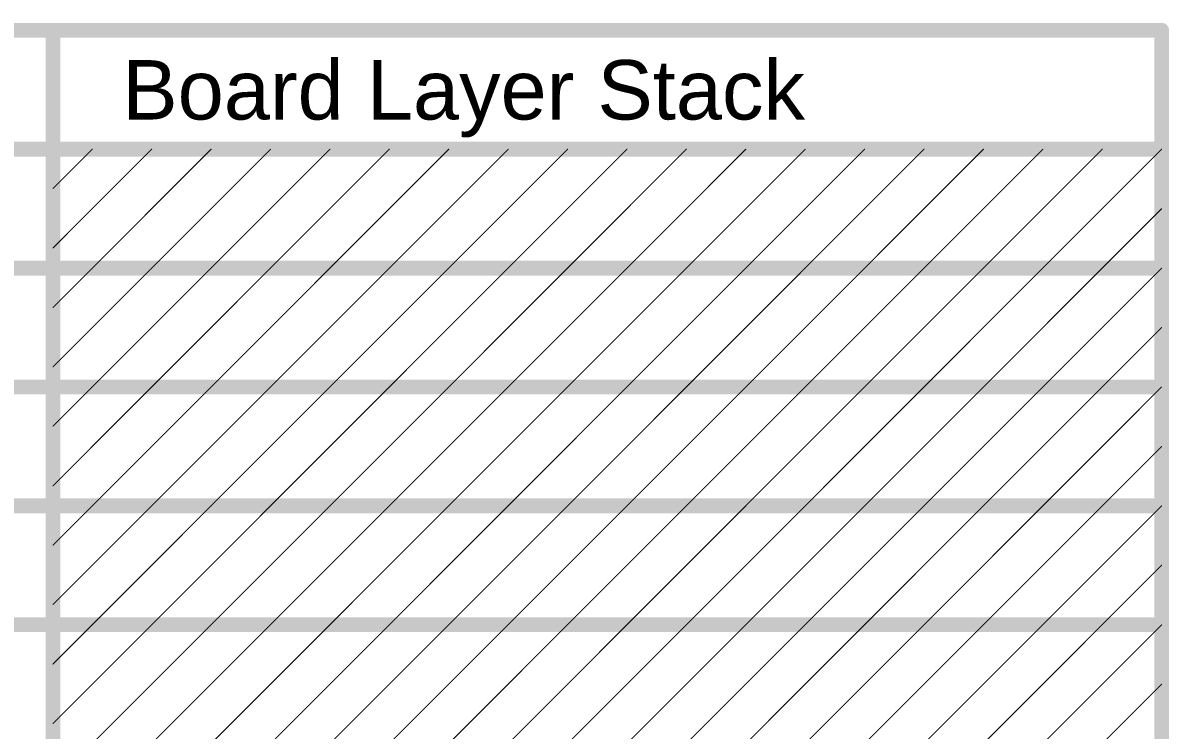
# Model space of a CAD drawing. Header units: inches. Extents: x -10 to 344, y -7 to 75.
# Drawn here: x 159.54 to 188.94, y 57.07 to 75.2 of the extents above; entities that cross this region are included whole.
import ezdxf

# ---------------------------------------------------------------- set-up
doc = ezdxf.new("R2010")
doc.units = ezdxf.units.IN
doc.layers.add('Dimensions', color=6, linetype='Continuous')
doc.styles.add('Arial', font='', dxfattribs={"height": 0.2})
doc.styles.get('Arial').set_extended_font_data('Arial')

msp = doc.modelspace()

# ---------------------------------------------------------------- linework, layer by layer
at = {"layer": 'Dimensions'}
for points in [[(73.462, 75.006, 0.381, 0.381, 0), (188.747, 75.006, 0.381, 0.381, 0)], [(160.307, 38.43, 0.381, 0.381, 0), (160.307, 75.006, 0.381, 0.381, 0)], [(188.747, 38.43, 0.381, 0.381, 0), (188.747, 75.006, 0.381, 0.381, 0)], [(73.462, 71.958, 0.381, 0.381, 0), (188.747, 71.958, 0.381, 0.381, 0)], [(160.307, 69.426, 0.0254, 0.0254, 0), (162.839, 71.958, 0.0254, 0.0254, 0)], [(160.307, 70.95, 0.0254, 0.0254, 0), (161.315, 71.958, 0.0254, 0.0254, 0)], [(161.315, 68.91, 0.0254, 0.0254, 0), (164.363, 71.958, 0.0254, 0.0254, 0)], [(162.839, 68.91, 0.0254, 0.0254, 0), (165.887, 71.958, 0.0254, 0.0254, 0)], [(164.363, 68.91, 0.0254, 0.0254, 0), (167.411, 71.958, 0.0254, 0.0254, 0)], [(165.887, 68.91, 0.0254, 0.0254, 0), (168.935, 71.958, 0.0254, 0.0254, 0)], [(167.411, 68.91, 0.0254, 0.0254, 0), (170.459, 71.958, 0.0254, 0.0254, 0)], [(168.935, 68.91, 0.0254, 0.0254, 0), (171.983, 71.958, 0.0254, 0.0254, 0)], [(170.459, 68.91, 0.0254, 0.0254, 0), (173.507, 71.958, 0.0254, 0.0254, 0)], [(171.983, 68.91, 0.0254, 0.0254, 0), (175.031, 71.958, 0.0254, 0.0254, 0)], [(173.507, 68.91, 0.0254, 0.0254, 0), (176.555, 71.958, 0.0254, 0.0254, 0)], [(175.031, 68.91, 0.0254, 0.0254, 0), (178.079, 71.958, 0.0254, 0.0254, 0)], [(176.555, 68.91, 0.0254, 0.0254, 0), (179.603, 71.958, 0.0254, 0.0254, 0)], [(178.079, 68.91, 0.0254, 0.0254, 0), (181.127, 71.958, 0.0254, 0.0254, 0)], [(179.603, 68.91, 0.0254, 0.0254, 0), (182.651, 71.958, 0.0254, 0.0254, 0)], [(181.127, 68.91, 0.0254, 0.0254, 0), (184.175, 71.958, 0.0254, 0.0254, 0)], [(182.651, 68.91, 0.0254, 0.0254, 0), (185.699, 71.958, 0.0254, 0.0254, 0)], [(184.175, 68.91, 0.0254, 0.0254, 0), (187.223, 71.958, 0.0254, 0.0254, 0)], [(185.699, 68.91, 0.0254, 0.0254, 0), (188.747, 71.958, 0.0254, 0.0254, 0)], [(187.223, 68.91, 0.0254, 0.0254, 0), (188.747, 70.434, 0.0254, 0.0254, 0)], [(145.833, 68.91, 0.381, 0.381, 0), (160.307, 68.91, 0.381, 0.381, 0)], [(160.307, 68.91, 0.381, 0.381, 0), (188.747, 68.91, 0.381, 0.381, 0)], [(160.307, 66.378, 0.0254, 0.0254, 0), (162.839, 68.91, 0.0254, 0.0254, 0)], [(160.307, 67.902, 0.0254, 0.0254, 0), (161.315, 68.91, 0.0254, 0.0254, 0)], [(161.315, 65.862, 0.0254, 0.0254, 0), (164.363, 68.91, 0.0254, 0.0254, 0)], [(162.839, 65.862, 0.0254, 0.0254, 0), (165.887, 68.91, 0.0254, 0.0254, 0)], [(164.363, 65.862, 0.0254, 0.0254, 0), (167.411, 68.91, 0.0254, 0.0254, 0)], [(165.887, 65.862, 0.0254, 0.0254, 0), (168.935, 68.91, 0.0254, 0.0254, 0)], [(167.411, 65.862, 0.0254, 0.0254, 0), (170.459, 68.91, 0.0254, 0.0254, 0)], [(168.935, 65.862, 0.0254, 0.0254, 0), (171.983, 68.91, 0.0254, 0.0254, 0)], [(170.459, 65.862, 0.0254, 0.0254, 0), (173.507, 68.91, 0.0254, 0.0254, 0)], [(171.983, 65.862, 0.0254, 0.0254, 0), (175.031, 68.91, 0.0254, 0.0254, 0)], [(173.507, 65.862, 0.0254, 0.0254, 0), (176.555, 68.91, 0.0254, 0.0254, 0)], [(175.031, 65.862, 0.0254, 0.0254, 0), (178.079, 68.91, 0.0254, 0.0254, 0)], [(176.555, 65.862, 0.0254, 0.0254, 0), (179.603, 68.91, 0.0254, 0.0254, 0)], [(178.079, 65.862, 0.0254, 0.0254, 0), (181.127, 68.91, 0.0254, 0.0254, 0)], [(179.603, 65.862, 0.0254, 0.0254, 0), (182.651, 68.91, 0.0254, 0.0254, 0)], [(181.127, 65.862, 0.0254, 0.0254, 0), (184.175, 68.91, 0.0254, 0.0254, 0)], [(182.651, 65.862, 0.0254, 0.0254, 0), (185.699, 68.91, 0.0254, 0.0254, 0)], [(184.175, 65.862, 0.0254, 0.0254, 0), (187.223, 68.91, 0.0254, 0.0254, 0)], [(185.699, 65.862, 0.0254, 0.0254, 0), (188.747, 68.91, 0.0254, 0.0254, 0)], [(187.223, 65.862, 0.0254, 0.0254, 0), (188.747, 67.386, 0.0254, 0.0254, 0)], [(145.833, 65.862, 0.381, 0.381, 0), (160.307, 65.862, 0.381, 0.381, 0)], [(160.307, 65.862, 0.381, 0.381, 0), (188.747, 65.862, 0.381, 0.381, 0)], [(160.307, 63.33, 0.0254, 0.0254, 0), (162.839, 65.862, 0.0254, 0.0254, 0)], [(160.307, 64.854, 0.0254, 0.0254, 0), (161.315, 65.862, 0.0254, 0.0254, 0)], [(161.315, 62.814, 0.0254, 0.0254, 0), (164.363, 65.862, 0.0254, 0.0254, 0)], [(162.839, 62.814, 0.0254, 0.0254, 0), (165.887, 65.862, 0.0254, 0.0254, 0)], [(164.363, 62.814, 0.0254, 0.0254, 0), (167.411, 65.862, 0.0254, 0.0254, 0)], [(165.887, 62.814, 0.0254, 0.0254, 0), (168.935, 65.862, 0.0254, 0.0254, 0)], [(167.411, 62.814, 0.0254, 0.0254, 0), (170.459, 65.862, 0.0254, 0.0254, 0)], [(168.935, 62.814, 0.0254, 0.0254, 0), (171.983, 65.862, 0.0254, 0.0254, 0)], [(170.459, 62.814, 0.0254, 0.0254, 0), (173.507, 65.862, 0.0254, 0.0254, 0)], [(171.983, 62.814, 0.0254, 0.0254, 0), (175.031, 65.862, 0.0254, 0.0254, 0)], [(173.507, 62.814, 0.0254, 0.0254, 0), (176.555, 65.862, 0.0254, 0.0254, 0)], [(175.031, 62.814, 0.0254, 0.0254, 0), (178.079, 65.862, 0.0254, 0.0254, 0)], [(176.555, 62.814, 0.0254, 0.0254, 0), (179.603, 65.862, 0.0254, 0.0254, 0)], [(178.079, 62.814, 0.0254, 0.0254, 0), (181.127, 65.862, 0.0254, 0.0254, 0)], [(179.603, 62.814, 0.0254, 0.0254, 0), (182.651, 65.862, 0.0254, 0.0254, 0)], [(181.127, 62.814, 0.0254, 0.0254, 0), (184.175, 65.862, 0.0254, 0.0254, 0)], [(182.651, 62.814, 0.0254, 0.0254, 0), (185.699, 65.862, 0.0254, 0.0254, 0)], [(184.175, 62.814, 0.0254, 0.0254, 0), (187.223, 65.862, 0.0254, 0.0254, 0)], [(185.699, 62.814, 0.0254, 0.0254, 0), (188.747, 65.862, 0.0254, 0.0254, 0)], [(187.223, 62.814, 0.0254, 0.0254, 0), (188.747, 64.338, 0.0254, 0.0254, 0)], [(145.833, 62.814, 0.381, 0.381, 0), (160.307, 62.814, 0.381, 0.381, 0)], [(160.307, 62.814, 0.381, 0.381, 0), (188.747, 62.814, 0.381, 0.381, 0)], [(160.307, 60.282, 0.0254, 0.0254, 0), (162.839, 62.814, 0.0254, 0.0254, 0)], [(160.307, 61.806, 0.0254, 0.0254, 0), (161.315, 62.814, 0.0254, 0.0254, 0)], [(161.315, 59.766, 0.0254, 0.0254, 0), (164.363, 62.814, 0.0254, 0.0254, 0)], [(162.839, 59.766, 0.0254, 0.0254, 0), (165.887, 62.814, 0.0254, 0.0254, 0)], [(164.363, 59.766, 0.0254, 0.0254, 0), (167.411, 62.814, 0.0254, 0.0254, 0)], [(165.887, 59.766, 0.0254, 0.0254, 0), (168.935, 62.814, 0.0254, 0.0254, 0)], [(167.411, 59.766, 0.0254, 0.0254, 0), (170.459, 62.814, 0.0254, 0.0254, 0)], [(168.935, 59.766, 0.0254, 0.0254, 0), (171.983, 62.814, 0.0254, 0.0254, 0)], [(170.459, 59.766, 0.0254, 0.0254, 0), (173.507, 62.814, 0.0254, 0.0254, 0)], [(171.983, 59.766, 0.0254, 0.0254, 0), (175.031, 62.814, 0.0254, 0.0254, 0)], [(173.507, 59.766, 0.0254, 0.0254, 0), (176.555, 62.814, 0.0254, 0.0254, 0)], [(175.031, 59.766, 0.0254, 0.0254, 0), (178.079, 62.814, 0.0254, 0.0254, 0)], [(176.555, 59.766, 0.0254, 0.0254, 0), (179.603, 62.814, 0.0254, 0.0254, 0)], [(178.079, 59.766, 0.0254, 0.0254, 0), (181.127, 62.814, 0.0254, 0.0254, 0)], [(179.603, 59.766, 0.0254, 0.0254, 0), (182.651, 62.814, 0.0254, 0.0254, 0)], [(181.127, 59.766, 0.0254, 0.0254, 0), (184.175, 62.814, 0.0254, 0.0254, 0)], [(182.651, 59.766, 0.0254, 0.0254, 0), (185.699, 62.814, 0.0254, 0.0254, 0)], [(184.175, 59.766, 0.0254, 0.0254, 0), (187.223, 62.814, 0.0254, 0.0254, 0)], [(185.699, 59.766, 0.0254, 0.0254, 0), (188.747, 62.814, 0.0254, 0.0254, 0)], [(187.223, 59.766, 0.0254, 0.0254, 0), (188.747, 61.29, 0.0254, 0.0254, 0)], [(145.833, 59.766, 0.381, 0.381, 0), (160.307, 59.766, 0.381, 0.381, 0)], [(160.307, 59.766, 0.381, 0.381, 0), (188.747, 59.766, 0.381, 0.381, 0)], [(160.307, 57.234, 0.0254, 0.0254, 0), (162.839, 59.766, 0.0254, 0.0254, 0)], [(160.307, 58.758, 0.0254, 0.0254, 0), (161.315, 59.766, 0.0254, 0.0254, 0)], [(161.315, 56.718, 0.0254, 0.0254, 0), (164.363, 59.766, 0.0254, 0.0254, 0)], [(162.839, 56.718, 0.0254, 0.0254, 0), (165.887, 59.766, 0.0254, 0.0254, 0)], [(164.363, 56.718, 0.0254, 0.0254, 0), (167.411, 59.766, 0.0254, 0.0254, 0)], [(165.887, 56.718, 0.0254, 0.0254, 0), (168.935, 59.766, 0.0254, 0.0254, 0)], [(167.411, 56.718, 0.0254, 0.0254, 0), (170.459, 59.766, 0.0254, 0.0254, 0)], [(168.935, 56.718, 0.0254, 0.0254, 0), (171.983, 59.766, 0.0254, 0.0254, 0)], [(170.459, 56.718, 0.0254, 0.0254, 0), (173.507, 59.766, 0.0254, 0.0254, 0)], [(171.983, 56.718, 0.0254, 0.0254, 0), (175.031, 59.766, 0.0254, 0.0254, 0)], [(173.507, 56.718, 0.0254, 0.0254, 0), (176.555, 59.766, 0.0254, 0.0254, 0)], [(175.031, 56.718, 0.0254, 0.0254, 0), (178.079, 59.766, 0.0254, 0.0254, 0)], [(176.555, 56.718, 0.0254, 0.0254, 0), (179.603, 59.766, 0.0254, 0.0254, 0)], [(178.079, 56.718, 0.0254, 0.0254, 0), (181.127, 59.766, 0.0254, 0.0254, 0)], [(179.603, 56.718, 0.0254, 0.0254, 0), (182.651, 59.766, 0.0254, 0.0254, 0)], [(181.127, 56.718, 0.0254, 0.0254, 0), (184.175, 59.766, 0.0254, 0.0254, 0)], [(182.651, 56.718, 0.0254, 0.0254, 0), (185.699, 59.766, 0.0254, 0.0254, 0)], [(184.175, 56.718, 0.0254, 0.0254, 0), (187.223, 59.766, 0.0254, 0.0254, 0)], [(185.699, 56.718, 0.0254, 0.0254, 0), (188.747, 59.766, 0.0254, 0.0254, 0)], [(187.223, 56.718, 0.0254, 0.0254, 0), (188.747, 58.242, 0.0254, 0.0254, 0)]]:
    msp.add_lwpolyline(points, format="xyseb", dxfattribs=at)
for points in [[(160.212, 75.006, 0.191, 0.191, 1), (160.403, 75.006, 0.191, 0.191, 1)], [(188.652, 75.006, 0.191, 0.191, 1), (188.843, 75.006, 0.191, 0.191, 1)], [(188.652, 75.006, 0.191, 0.191, 1), (188.843, 75.006, 0.191, 0.191, 1)], [(188.652, 71.958, 0.191, 0.191, 1), (188.843, 71.958, 0.191, 0.191, 1)], [(161.309, 71.958, 0.0127, 0.0127, 1), (161.322, 71.958, 0.0127, 0.0127, 1)], [(162.833, 71.958, 0.0127, 0.0127, 1), (162.846, 71.958, 0.0127, 0.0127, 1)], [(164.357, 71.958, 0.0127, 0.0127, 1), (164.37, 71.958, 0.0127, 0.0127, 1)], [(165.881, 71.958, 0.0127, 0.0127, 1), (165.894, 71.958, 0.0127, 0.0127, 1)], [(167.405, 71.958, 0.0127, 0.0127, 1), (167.418, 71.958, 0.0127, 0.0127, 1)], [(168.929, 71.958, 0.0127, 0.0127, 1), (168.942, 71.958, 0.0127, 0.0127, 1)], [(170.453, 71.958, 0.0127, 0.0127, 1), (170.466, 71.958, 0.0127, 0.0127, 1)], [(171.977, 71.958, 0.0127, 0.0127, 1), (171.99, 71.958, 0.0127, 0.0127, 1)], [(173.501, 71.958, 0.0127, 0.0127, 1), (173.514, 71.958, 0.0127, 0.0127, 1)], [(175.025, 71.958, 0.0127, 0.0127, 1), (175.038, 71.958, 0.0127, 0.0127, 1)], [(176.549, 71.958, 0.0127, 0.0127, 1), (176.562, 71.958, 0.0127, 0.0127, 1)], [(178.073, 71.958, 0.0127, 0.0127, 1), (178.086, 71.958, 0.0127, 0.0127, 1)], [(179.597, 71.958, 0.0127, 0.0127, 1), (179.61, 71.958, 0.0127, 0.0127, 1)], [(181.121, 71.958, 0.0127, 0.0127, 1), (181.134, 71.958, 0.0127, 0.0127, 1)], [(182.645, 71.958, 0.0127, 0.0127, 1), (182.658, 71.958, 0.0127, 0.0127, 1)], [(184.169, 71.958, 0.0127, 0.0127, 1), (184.182, 71.958, 0.0127, 0.0127, 1)], [(185.693, 71.958, 0.0127, 0.0127, 1), (185.706, 71.958, 0.0127, 0.0127, 1)], [(187.217, 71.958, 0.0127, 0.0127, 1), (187.23, 71.958, 0.0127, 0.0127, 1)], [(188.741, 71.958, 0.0127, 0.0127, 1), (188.754, 71.958, 0.0127, 0.0127, 1)], [(160.301, 70.95, 0.0127, 0.0127, 1), (160.314, 70.95, 0.0127, 0.0127, 1)], [(188.741, 70.434, 0.0127, 0.0127, 1), (188.754, 70.434, 0.0127, 0.0127, 1)], [(160.301, 69.426, 0.0127, 0.0127, 1), (160.314, 69.426, 0.0127, 0.0127, 1)], [(160.212, 68.91, 0.191, 0.191, 1), (160.403, 68.91, 0.191, 0.191, 1)], [(160.212, 68.91, 0.191, 0.191, 1), (160.403, 68.91, 0.191, 0.191, 1)], [(188.652, 68.91, 0.191, 0.191, 1), (188.843, 68.91, 0.191, 0.191, 1)], [(161.309, 68.91, 0.0127, 0.0127, 1), (161.322, 68.91, 0.0127, 0.0127, 1)], [(161.309, 68.91, 0.0127, 0.0127, 1), (161.322, 68.91, 0.0127, 0.0127, 1)], [(162.833, 68.91, 0.0127, 0.0127, 1), (162.846, 68.91, 0.0127, 0.0127, 1)], [(162.833, 68.91, 0.0127, 0.0127, 1), (162.846, 68.91, 0.0127, 0.0127, 1)], [(164.357, 68.91, 0.0127, 0.0127, 1), (164.37, 68.91, 0.0127, 0.0127, 1)], [(164.357, 68.91, 0.0127, 0.0127, 1), (164.37, 68.91, 0.0127, 0.0127, 1)], [(165.881, 68.91, 0.0127, 0.0127, 1), (165.894, 68.91, 0.0127, 0.0127, 1)], [(165.881, 68.91, 0.0127, 0.0127, 1), (165.894, 68.91, 0.0127, 0.0127, 1)], [(167.405, 68.91, 0.0127, 0.0127, 1), (167.418, 68.91, 0.0127, 0.0127, 1)], [(167.405, 68.91, 0.0127, 0.0127, 1), (167.418, 68.91, 0.0127, 0.0127, 1)], [(168.929, 68.91, 0.0127, 0.0127, 1), (168.942, 68.91, 0.0127, 0.0127, 1)], [(168.929, 68.91, 0.0127, 0.0127, 1), (168.942, 68.91, 0.0127, 0.0127, 1)], [(170.453, 68.91, 0.0127, 0.0127, 1), (170.466, 68.91, 0.0127, 0.0127, 1)], [(170.453, 68.91, 0.0127, 0.0127, 1), (170.466, 68.91, 0.0127, 0.0127, 1)], [(171.977, 68.91, 0.0127, 0.0127, 1), (171.99, 68.91, 0.0127, 0.0127, 1)], [(171.977, 68.91, 0.0127, 0.0127, 1), (171.99, 68.91, 0.0127, 0.0127, 1)], [(173.501, 68.91, 0.0127, 0.0127, 1), (173.514, 68.91, 0.0127, 0.0127, 1)], [(173.501, 68.91, 0.0127, 0.0127, 1), (173.514, 68.91, 0.0127, 0.0127, 1)], [(175.025, 68.91, 0.0127, 0.0127, 1), (175.038, 68.91, 0.0127, 0.0127, 1)], [(175.025, 68.91, 0.0127, 0.0127, 1), (175.038, 68.91, 0.0127, 0.0127, 1)], [(176.549, 68.91, 0.0127, 0.0127, 1), (176.562, 68.91, 0.0127, 0.0127, 1)], [(176.549, 68.91, 0.0127, 0.0127, 1), (176.562, 68.91, 0.0127, 0.0127, 1)], [(178.073, 68.91, 0.0127, 0.0127, 1), (178.086, 68.91, 0.0127, 0.0127, 1)], [(178.073, 68.91, 0.0127, 0.0127, 1), (178.086, 68.91, 0.0127, 0.0127, 1)], [(179.597, 68.91, 0.0127, 0.0127, 1), (179.61, 68.91, 0.0127, 0.0127, 1)], [(179.597, 68.91, 0.0127, 0.0127, 1), (179.61, 68.91, 0.0127, 0.0127, 1)], [(181.121, 68.91, 0.0127, 0.0127, 1), (181.134, 68.91, 0.0127, 0.0127, 1)], [(181.121, 68.91, 0.0127, 0.0127, 1), (181.134, 68.91, 0.0127, 0.0127, 1)], [(182.645, 68.91, 0.0127, 0.0127, 1), (182.658, 68.91, 0.0127, 0.0127, 1)], [(182.645, 68.91, 0.0127, 0.0127, 1), (182.658, 68.91, 0.0127, 0.0127, 1)], [(184.169, 68.91, 0.0127, 0.0127, 1), (184.182, 68.91, 0.0127, 0.0127, 1)], [(184.169, 68.91, 0.0127, 0.0127, 1), (184.182, 68.91, 0.0127, 0.0127, 1)], [(185.693, 68.91, 0.0127, 0.0127, 1), (185.706, 68.91, 0.0127, 0.0127, 1)], [(185.693, 68.91, 0.0127, 0.0127, 1), (185.706, 68.91, 0.0127, 0.0127, 1)], [(187.217, 68.91, 0.0127, 0.0127, 1), (187.23, 68.91, 0.0127, 0.0127, 1)], [(187.217, 68.91, 0.0127, 0.0127, 1), (187.23, 68.91, 0.0127, 0.0127, 1)], [(188.741, 68.91, 0.0127, 0.0127, 1), (188.754, 68.91, 0.0127, 0.0127, 1)], [(160.301, 67.902, 0.0127, 0.0127, 1), (160.314, 67.902, 0.0127, 0.0127, 1)], [(188.741, 67.386, 0.0127, 0.0127, 1), (188.754, 67.386, 0.0127, 0.0127, 1)], [(160.301, 66.378, 0.0127, 0.0127, 1), (160.314, 66.378, 0.0127, 0.0127, 1)], [(160.212, 65.862, 0.191, 0.191, 1), (160.403, 65.862, 0.191, 0.191, 1)], [(160.212, 65.862, 0.191, 0.191, 1), (160.403, 65.862, 0.191, 0.191, 1)], [(161.309, 65.862, 0.0127, 0.0127, 1), (161.322, 65.862, 0.0127, 0.0127, 1)], [(161.309, 65.862, 0.0127, 0.0127, 1), (161.322, 65.862, 0.0127, 0.0127, 1)], [(162.833, 65.862, 0.0127, 0.0127, 1), (162.846, 65.862, 0.0127, 0.0127, 1)], [(162.833, 65.862, 0.0127, 0.0127, 1), (162.846, 65.862, 0.0127, 0.0127, 1)], [(164.357, 65.862, 0.0127, 0.0127, 1), (164.37, 65.862, 0.0127, 0.0127, 1)], [(164.357, 65.862, 0.0127, 0.0127, 1), (164.37, 65.862, 0.0127, 0.0127, 1)], [(165.881, 65.862, 0.0127, 0.0127, 1), (165.894, 65.862, 0.0127, 0.0127, 1)], [(165.881, 65.862, 0.0127, 0.0127, 1), (165.894, 65.862, 0.0127, 0.0127, 1)], [(167.405, 65.862, 0.0127, 0.0127, 1), (167.418, 65.862, 0.0127, 0.0127, 1)], [(167.405, 65.862, 0.0127, 0.0127, 1), (167.418, 65.862, 0.0127, 0.0127, 1)], [(168.929, 65.862, 0.0127, 0.0127, 1), (168.942, 65.862, 0.0127, 0.0127, 1)], [(168.929, 65.862, 0.0127, 0.0127, 1), (168.942, 65.862, 0.0127, 0.0127, 1)], [(170.453, 65.862, 0.0127, 0.0127, 1), (170.466, 65.862, 0.0127, 0.0127, 1)], [(170.453, 65.862, 0.0127, 0.0127, 1), (170.466, 65.862, 0.0127, 0.0127, 1)], [(171.977, 65.862, 0.0127, 0.0127, 1), (171.99, 65.862, 0.0127, 0.0127, 1)], [(171.977, 65.862, 0.0127, 0.0127, 1), (171.99, 65.862, 0.0127, 0.0127, 1)], [(173.501, 65.862, 0.0127, 0.0127, 1), (173.514, 65.862, 0.0127, 0.0127, 1)], [(173.501, 65.862, 0.0127, 0.0127, 1), (173.514, 65.862, 0.0127, 0.0127, 1)], [(175.025, 65.862, 0.0127, 0.0127, 1), (175.038, 65.862, 0.0127, 0.0127, 1)], [(175.025, 65.862, 0.0127, 0.0127, 1), (175.038, 65.862, 0.0127, 0.0127, 1)], [(176.549, 65.862, 0.0127, 0.0127, 1), (176.562, 65.862, 0.0127, 0.0127, 1)], [(176.549, 65.862, 0.0127, 0.0127, 1), (176.562, 65.862, 0.0127, 0.0127, 1)], [(178.073, 65.862, 0.0127, 0.0127, 1), (178.086, 65.862, 0.0127, 0.0127, 1)], [(178.073, 65.862, 0.0127, 0.0127, 1), (178.086, 65.862, 0.0127, 0.0127, 1)], [(179.597, 65.862, 0.0127, 0.0127, 1), (179.61, 65.862, 0.0127, 0.0127, 1)], [(179.597, 65.862, 0.0127, 0.0127, 1), (179.61, 65.862, 0.0127, 0.0127, 1)], [(181.121, 65.862, 0.0127, 0.0127, 1), (181.134, 65.862, 0.0127, 0.0127, 1)], [(181.121, 65.862, 0.0127, 0.0127, 1), (181.134, 65.862, 0.0127, 0.0127, 1)], [(182.645, 65.862, 0.0127, 0.0127, 1), (182.658, 65.862, 0.0127, 0.0127, 1)], [(182.645, 65.862, 0.0127, 0.0127, 1), (182.658, 65.862, 0.0127, 0.0127, 1)], [(184.169, 65.862, 0.0127, 0.0127, 1), (184.182, 65.862, 0.0127, 0.0127, 1)], [(184.169, 65.862, 0.0127, 0.0127, 1), (184.182, 65.862, 0.0127, 0.0127, 1)], [(185.693, 65.862, 0.0127, 0.0127, 1), (185.706, 65.862, 0.0127, 0.0127, 1)], [(185.693, 65.862, 0.0127, 0.0127, 1), (185.706, 65.862, 0.0127, 0.0127, 1)], [(187.217, 65.862, 0.0127, 0.0127, 1), (187.23, 65.862, 0.0127, 0.0127, 1)], [(187.217, 65.862, 0.0127, 0.0127, 1), (187.23, 65.862, 0.0127, 0.0127, 1)], [(188.652, 65.862, 0.191, 0.191, 1), (188.843, 65.862, 0.191, 0.191, 1)], [(188.741, 65.862, 0.0127, 0.0127, 1), (188.754, 65.862, 0.0127, 0.0127, 1)], [(160.301, 64.854, 0.0127, 0.0127, 1), (160.314, 64.854, 0.0127, 0.0127, 1)], [(188.741, 64.338, 0.0127, 0.0127, 1), (188.754, 64.338, 0.0127, 0.0127, 1)], [(160.301, 63.33, 0.0127, 0.0127, 1), (160.314, 63.33, 0.0127, 0.0127, 1)], [(160.212, 62.814, 0.191, 0.191, 1), (160.403, 62.814, 0.191, 0.191, 1)], [(160.212, 62.814, 0.191, 0.191, 1), (160.403, 62.814, 0.191, 0.191, 1)], [(188.652, 62.814, 0.191, 0.191, 1), (188.843, 62.814, 0.191, 0.191, 1)], [(161.309, 62.814, 0.0127, 0.0127, 1), (161.322, 62.814, 0.0127, 0.0127, 1)], [(161.309, 62.814, 0.0127, 0.0127, 1), (161.322, 62.814, 0.0127, 0.0127, 1)], [(162.833, 62.814, 0.0127, 0.0127, 1), (162.846, 62.814, 0.0127, 0.0127, 1)], [(162.833, 62.814, 0.0127, 0.0127, 1), (162.846, 62.814, 0.0127, 0.0127, 1)], [(164.357, 62.814, 0.0127, 0.0127, 1), (164.37, 62.814, 0.0127, 0.0127, 1)], [(164.357, 62.814, 0.0127, 0.0127, 1), (164.37, 62.814, 0.0127, 0.0127, 1)], [(165.881, 62.814, 0.0127, 0.0127, 1), (165.894, 62.814, 0.0127, 0.0127, 1)], [(165.881, 62.814, 0.0127, 0.0127, 1), (165.894, 62.814, 0.0127, 0.0127, 1)], [(167.405, 62.814, 0.0127, 0.0127, 1), (167.418, 62.814, 0.0127, 0.0127, 1)], [(167.405, 62.814, 0.0127, 0.0127, 1), (167.418, 62.814, 0.0127, 0.0127, 1)], [(168.929, 62.814, 0.0127, 0.0127, 1), (168.942, 62.814, 0.0127, 0.0127, 1)], [(168.929, 62.814, 0.0127, 0.0127, 1), (168.942, 62.814, 0.0127, 0.0127, 1)], [(170.453, 62.814, 0.0127, 0.0127, 1), (170.466, 62.814, 0.0127, 0.0127, 1)], [(170.453, 62.814, 0.0127, 0.0127, 1), (170.466, 62.814, 0.0127, 0.0127, 1)], [(171.977, 62.814, 0.0127, 0.0127, 1), (171.99, 62.814, 0.0127, 0.0127, 1)], [(171.977, 62.814, 0.0127, 0.0127, 1), (171.99, 62.814, 0.0127, 0.0127, 1)], [(173.501, 62.814, 0.0127, 0.0127, 1), (173.514, 62.814, 0.0127, 0.0127, 1)], [(173.501, 62.814, 0.0127, 0.0127, 1), (173.514, 62.814, 0.0127, 0.0127, 1)], [(175.025, 62.814, 0.0127, 0.0127, 1), (175.038, 62.814, 0.0127, 0.0127, 1)], [(175.025, 62.814, 0.0127, 0.0127, 1), (175.038, 62.814, 0.0127, 0.0127, 1)], [(176.549, 62.814, 0.0127, 0.0127, 1), (176.562, 62.814, 0.0127, 0.0127, 1)], [(176.549, 62.814, 0.0127, 0.0127, 1), (176.562, 62.814, 0.0127, 0.0127, 1)], [(178.073, 62.814, 0.0127, 0.0127, 1), (178.086, 62.814, 0.0127, 0.0127, 1)], [(178.073, 62.814, 0.0127, 0.0127, 1), (178.086, 62.814, 0.0127, 0.0127, 1)], [(179.597, 62.814, 0.0127, 0.0127, 1), (179.61, 62.814, 0.0127, 0.0127, 1)], [(179.597, 62.814, 0.0127, 0.0127, 1), (179.61, 62.814, 0.0127, 0.0127, 1)], [(181.121, 62.814, 0.0127, 0.0127, 1), (181.134, 62.814, 0.0127, 0.0127, 1)], [(181.121, 62.814, 0.0127, 0.0127, 1), (181.134, 62.814, 0.0127, 0.0127, 1)], [(182.645, 62.814, 0.0127, 0.0127, 1), (182.658, 62.814, 0.0127, 0.0127, 1)], [(182.645, 62.814, 0.0127, 0.0127, 1), (182.658, 62.814, 0.0127, 0.0127, 1)], [(184.169, 62.814, 0.0127, 0.0127, 1), (184.182, 62.814, 0.0127, 0.0127, 1)], [(184.169, 62.814, 0.0127, 0.0127, 1), (184.182, 62.814, 0.0127, 0.0127, 1)], [(185.693, 62.814, 0.0127, 0.0127, 1), (185.706, 62.814, 0.0127, 0.0127, 1)], [(185.693, 62.814, 0.0127, 0.0127, 1), (185.706, 62.814, 0.0127, 0.0127, 1)], [(187.217, 62.814, 0.0127, 0.0127, 1), (187.23, 62.814, 0.0127, 0.0127, 1)], [(187.217, 62.814, 0.0127, 0.0127, 1), (187.23, 62.814, 0.0127, 0.0127, 1)], [(188.741, 62.814, 0.0127, 0.0127, 1), (188.754, 62.814, 0.0127, 0.0127, 1)], [(160.301, 61.806, 0.0127, 0.0127, 1), (160.314, 61.806, 0.0127, 0.0127, 1)], [(188.741, 61.29, 0.0127, 0.0127, 1), (188.754, 61.29, 0.0127, 0.0127, 1)], [(160.301, 60.282, 0.0127, 0.0127, 1), (160.314, 60.282, 0.0127, 0.0127, 1)], [(160.212, 59.766, 0.191, 0.191, 1), (160.403, 59.766, 0.191, 0.191, 1)], [(160.212, 59.766, 0.191, 0.191, 1), (160.403, 59.766, 0.191, 0.191, 1)], [(161.309, 59.766, 0.0127, 0.0127, 1), (161.322, 59.766, 0.0127, 0.0127, 1)], [(161.309, 59.766, 0.0127, 0.0127, 1), (161.322, 59.766, 0.0127, 0.0127, 1)], [(162.833, 59.766, 0.0127, 0.0127, 1), (162.846, 59.766, 0.0127, 0.0127, 1)], [(162.833, 59.766, 0.0127, 0.0127, 1), (162.846, 59.766, 0.0127, 0.0127, 1)], [(164.357, 59.766, 0.0127, 0.0127, 1), (164.37, 59.766, 0.0127, 0.0127, 1)], [(164.357, 59.766, 0.0127, 0.0127, 1), (164.37, 59.766, 0.0127, 0.0127, 1)], [(165.881, 59.766, 0.0127, 0.0127, 1), (165.894, 59.766, 0.0127, 0.0127, 1)], [(165.881, 59.766, 0.0127, 0.0127, 1), (165.894, 59.766, 0.0127, 0.0127, 1)], [(167.405, 59.766, 0.0127, 0.0127, 1), (167.418, 59.766, 0.0127, 0.0127, 1)], [(167.405, 59.766, 0.0127, 0.0127, 1), (167.418, 59.766, 0.0127, 0.0127, 1)], [(168.929, 59.766, 0.0127, 0.0127, 1), (168.942, 59.766, 0.0127, 0.0127, 1)], [(168.929, 59.766, 0.0127, 0.0127, 1), (168.942, 59.766, 0.0127, 0.0127, 1)], [(170.453, 59.766, 0.0127, 0.0127, 1), (170.466, 59.766, 0.0127, 0.0127, 1)], [(170.453, 59.766, 0.0127, 0.0127, 1), (170.466, 59.766, 0.0127, 0.0127, 1)], [(171.977, 59.766, 0.0127, 0.0127, 1), (171.99, 59.766, 0.0127, 0.0127, 1)], [(171.977, 59.766, 0.0127, 0.0127, 1), (171.99, 59.766, 0.0127, 0.0127, 1)], [(173.501, 59.766, 0.0127, 0.0127, 1), (173.514, 59.766, 0.0127, 0.0127, 1)], [(173.501, 59.766, 0.0127, 0.0127, 1), (173.514, 59.766, 0.0127, 0.0127, 1)], [(175.025, 59.766, 0.0127, 0.0127, 1), (175.038, 59.766, 0.0127, 0.0127, 1)], [(175.025, 59.766, 0.0127, 0.0127, 1), (175.038, 59.766, 0.0127, 0.0127, 1)], [(176.549, 59.766, 0.0127, 0.0127, 1), (176.562, 59.766, 0.0127, 0.0127, 1)], [(176.549, 59.766, 0.0127, 0.0127, 1), (176.562, 59.766, 0.0127, 0.0127, 1)], [(178.073, 59.766, 0.0127, 0.0127, 1), (178.086, 59.766, 0.0127, 0.0127, 1)], [(178.073, 59.766, 0.0127, 0.0127, 1), (178.086, 59.766, 0.0127, 0.0127, 1)], [(179.597, 59.766, 0.0127, 0.0127, 1), (179.61, 59.766, 0.0127, 0.0127, 1)], [(179.597, 59.766, 0.0127, 0.0127, 1), (179.61, 59.766, 0.0127, 0.0127, 1)], [(181.121, 59.766, 0.0127, 0.0127, 1), (181.134, 59.766, 0.0127, 0.0127, 1)], [(181.121, 59.766, 0.0127, 0.0127, 1), (181.134, 59.766, 0.0127, 0.0127, 1)], [(182.645, 59.766, 0.0127, 0.0127, 1), (182.658, 59.766, 0.0127, 0.0127, 1)], [(182.645, 59.766, 0.0127, 0.0127, 1), (182.658, 59.766, 0.0127, 0.0127, 1)], [(184.169, 59.766, 0.0127, 0.0127, 1), (184.182, 59.766, 0.0127, 0.0127, 1)], [(184.169, 59.766, 0.0127, 0.0127, 1), (184.182, 59.766, 0.0127, 0.0127, 1)], [(185.693, 59.766, 0.0127, 0.0127, 1), (185.706, 59.766, 0.0127, 0.0127, 1)], [(185.693, 59.766, 0.0127, 0.0127, 1), (185.706, 59.766, 0.0127, 0.0127, 1)], [(187.217, 59.766, 0.0127, 0.0127, 1), (187.23, 59.766, 0.0127, 0.0127, 1)], [(187.217, 59.766, 0.0127, 0.0127, 1), (187.23, 59.766, 0.0127, 0.0127, 1)], [(188.652, 59.766, 0.191, 0.191, 1), (188.843, 59.766, 0.191, 0.191, 1)], [(188.741, 59.766, 0.0127, 0.0127, 1), (188.754, 59.766, 0.0127, 0.0127, 1)], [(160.301, 58.758, 0.0127, 0.0127, 1), (160.314, 58.758, 0.0127, 0.0127, 1)], [(188.741, 58.242, 0.0127, 0.0127, 1), (188.754, 58.242, 0.0127, 0.0127, 1)], [(160.301, 57.234, 0.0127, 0.0127, 1), (160.314, 57.234, 0.0127, 0.0127, 1)]]:
    msp.add_lwpolyline(points, format="xyseb", close=True, dxfattribs=at)

# ---------------------------------------------------------------- texts
at = {"layer": 'Dimensions', "style": 'Arial'}
msp.add_text('Board Layer Stack', height=1.524, dxfattribs=at).set_placement((162.085, 72.72))

doc.saveas('drawing.dxf')
